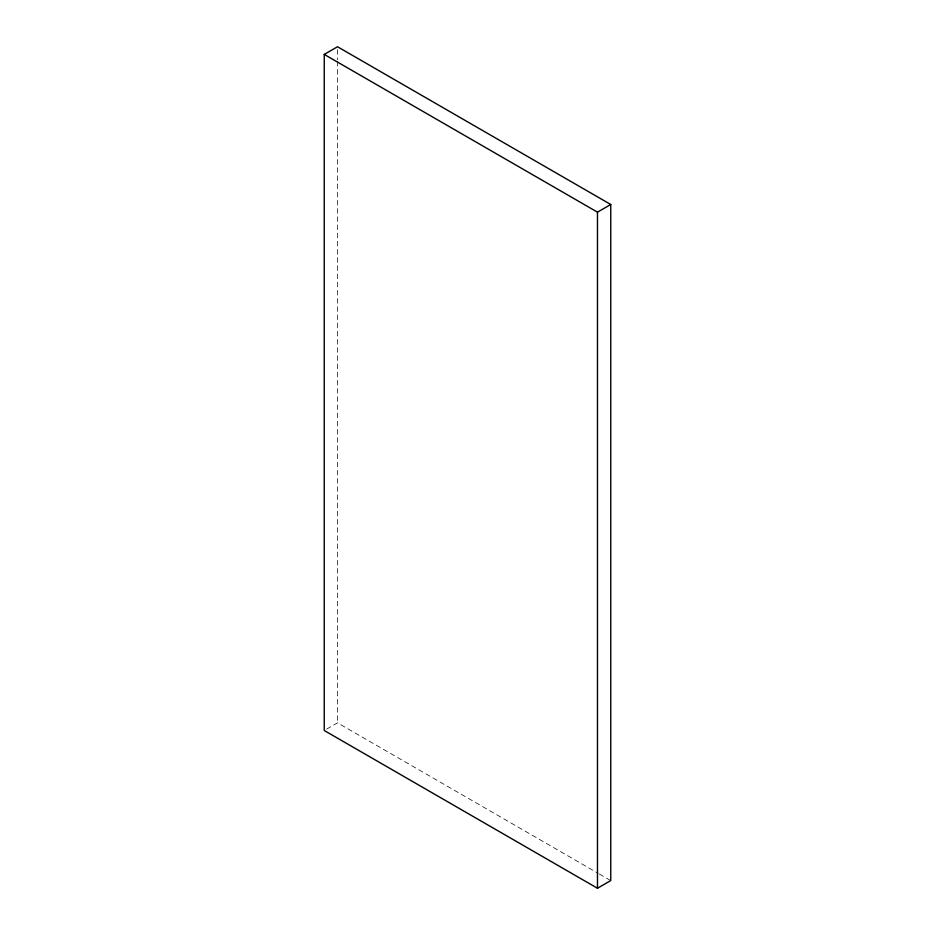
<?xml version="1.0" encoding="UTF-8"?>
<svg xmlns="http://www.w3.org/2000/svg" width="935" height="935" viewBox="0 0 935 935"><rect width="100%" height="100%" fill="white"/><g stroke="black" fill="none" stroke-linecap="round" stroke-linejoin="round"><path stroke-width="0.7" stroke-dasharray="4.67 3.51" d="M326.654 729.101L337.523 722.837L598.108 873.29M599.37 874.015L610.754 880.583M337.523 49.672L337.523 59.887M337.523 61.348L337.523 722.837"/><path stroke-width="1.4" d="M324.246 54.417L337.523 46.75L610.754 204.496L610.754 880.583L597.477 888.25L324.246 730.504L324.246 54.417L597.477 212.163L610.754 204.496M597.477 212.163L597.477 888.25"/></g></svg>
